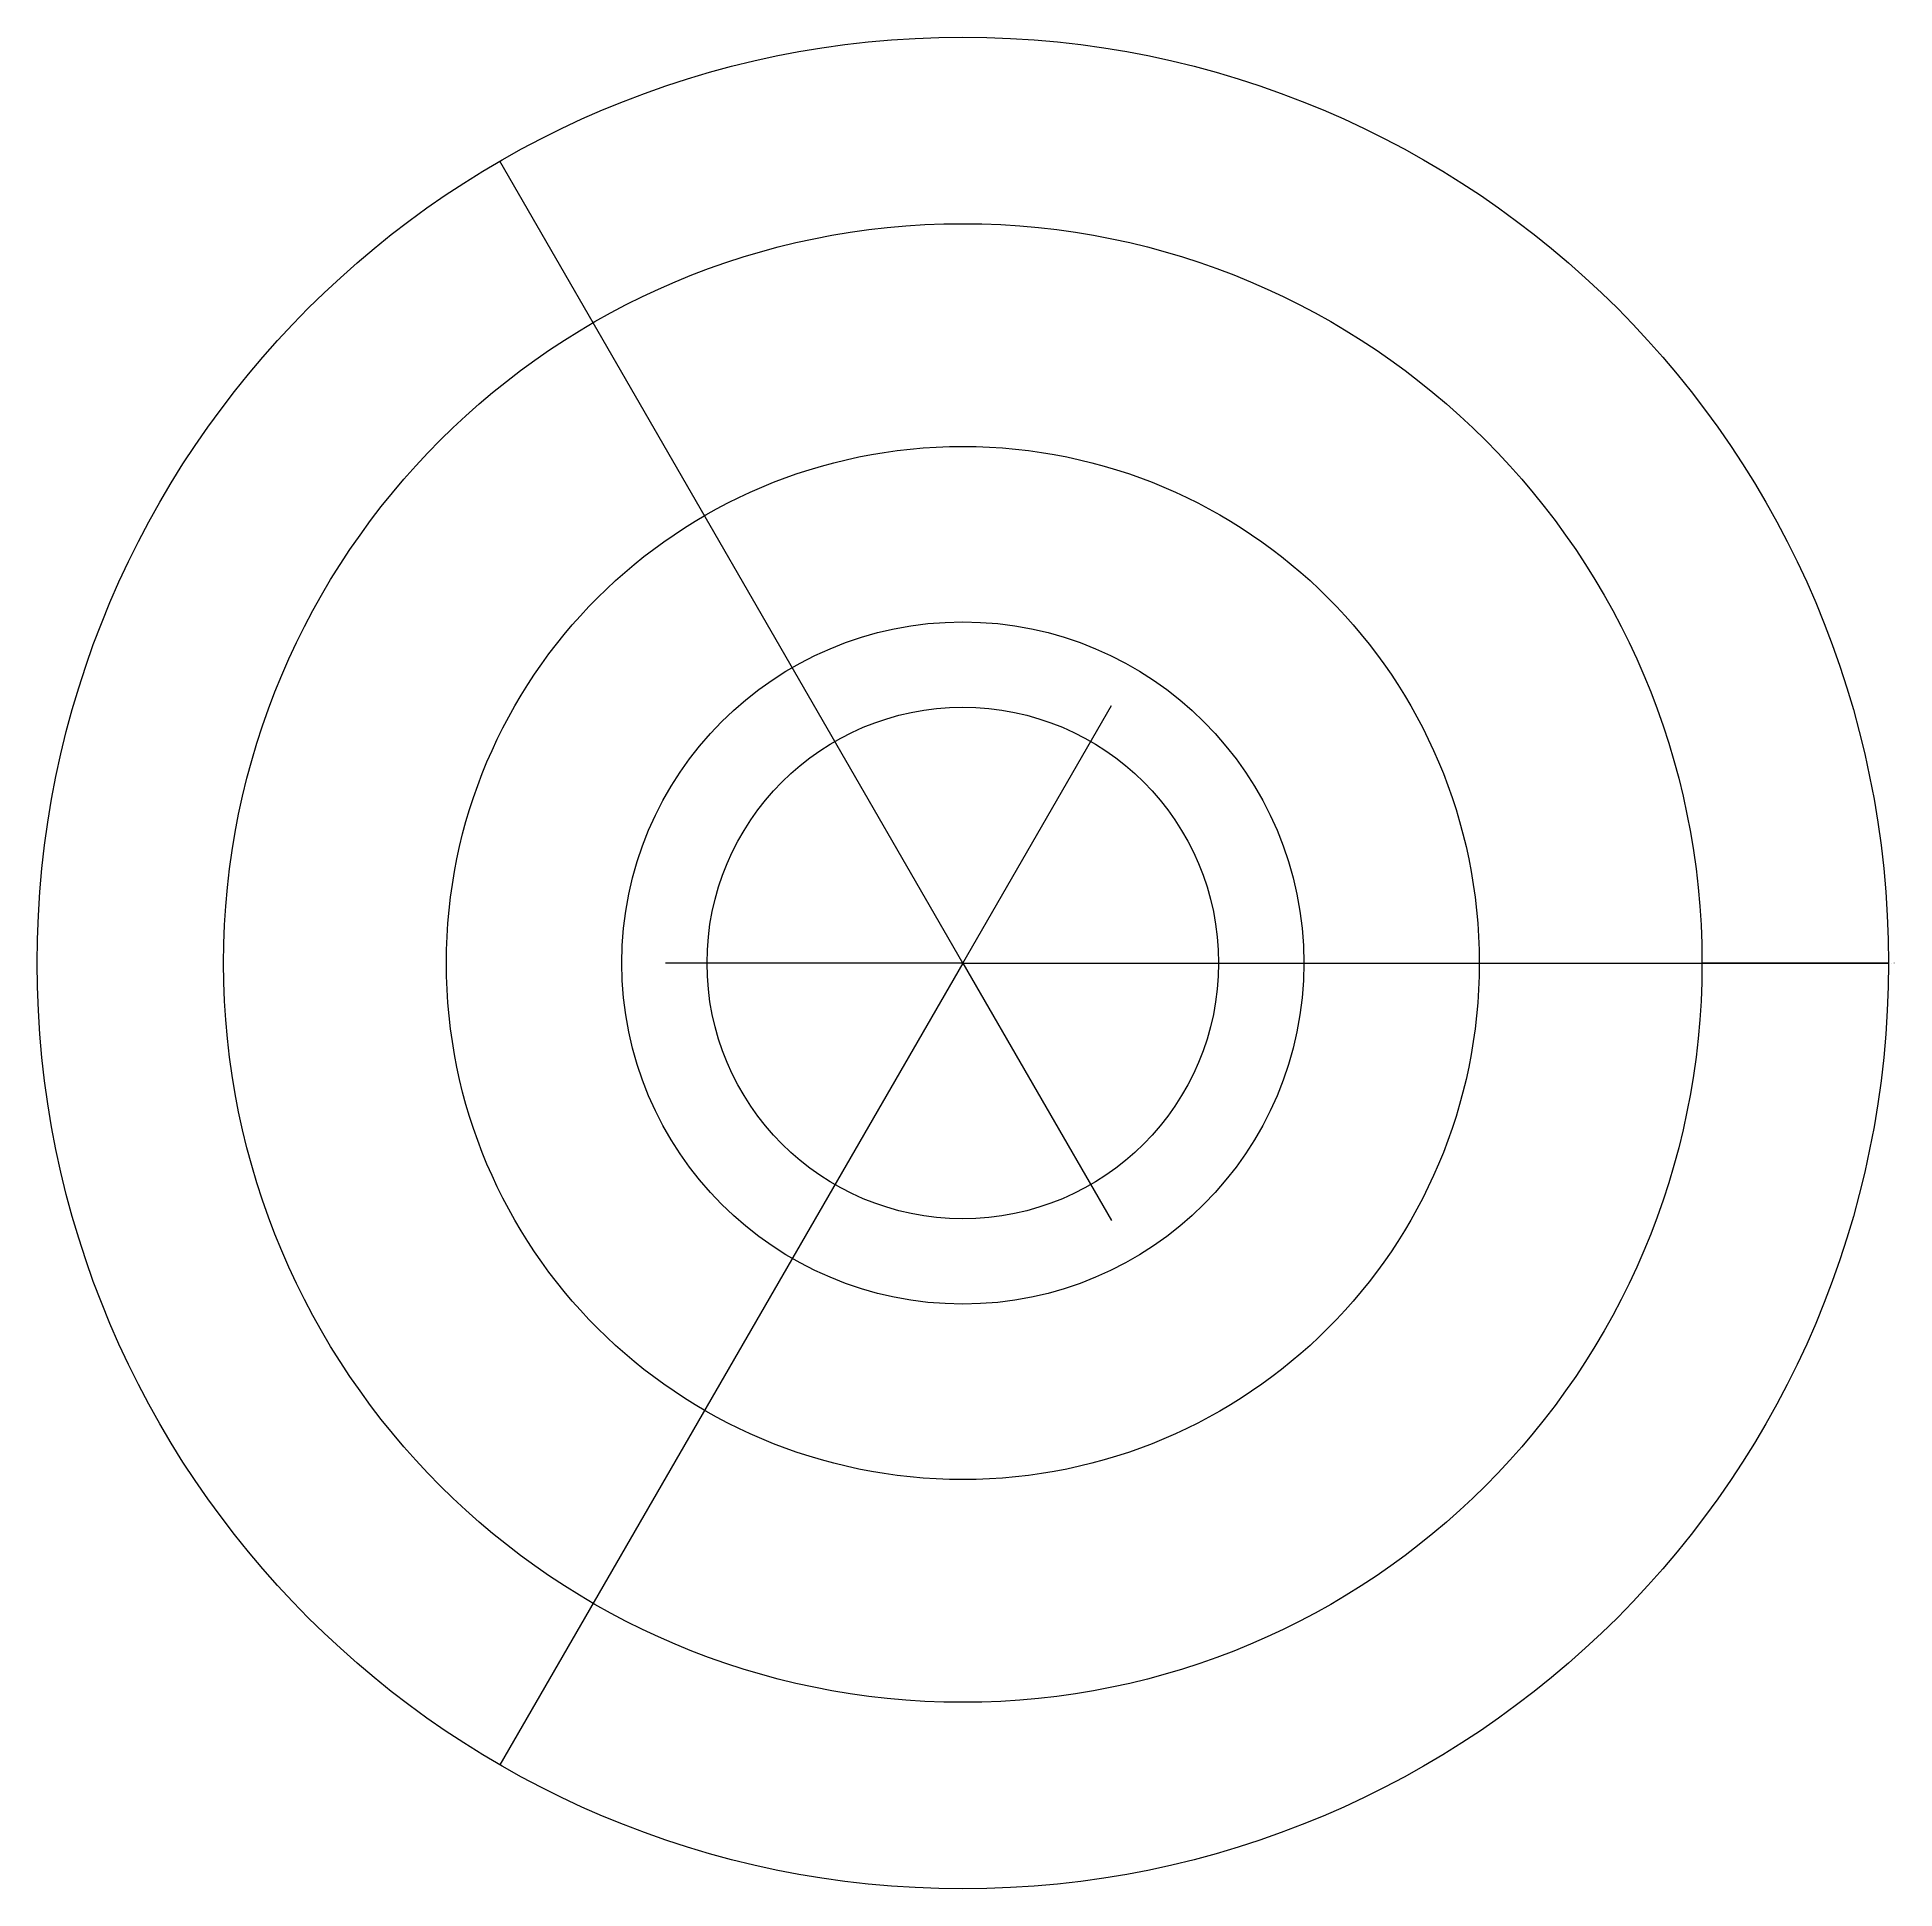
# Model space of a CAD drawing. Header units: inches. Extents: x 1030 to 1411, y 628 to 1008.
import ezdxf

# ---------------------------------------------------------------- set-up
doc = ezdxf.new("R2010")
doc.units = ezdxf.units.IN
doc.header["$MEASUREMENT"] = 0
doc.dimstyles.get("Standard").update_dxf_attribs({"dimtxt": 0.18, "dimasz": 0.18, "dimexe": 0.18, "dimexo": 0.0625, "dimgap": 0.09, "dimtad": 0, "dimtih": 1, "dimtoh": 1, "dimdec": 4, "dimzin": 0, "dimdsep": 46, "dimtxsty": 'Standard', "dimcen": 0.09, "dimadec": 0, "dimazin": 0, "dimtfac": 1, "dimtdec": 4, "dimtofl": 0, "dimtmove": 0, "dimatfit": 3, "dimfxl": 1, "dimtolj": 1, "dimtzin": 0, "dimarcsym": 0})

# ---------------------------------------------------------------- blocks, each defined once
blk = doc.blocks.new('*D6')
at = {"color": 0, "lineweight": -2}
blk.add_line((1219.68, 817.67), (1325.5, 817.67), dxfattribs=at)
at = {"color": 0}
blk.add_solid([(1325.5, 817.7), (1325.5, 817.64), (1325.68, 817.67)], dxfattribs=at)
at = {"layer": 'Defpoints', "color": 0}
for p in [(1219.68, 817.67), (1325.68, 817.67)]:
    blk.add_point(p, dxfattribs=at)
at = {"color": 0, "insert": (1218.97, 817.67), "char_height": 0.18, "attachment_point": 5}
blk.add_mtext('\\A1;R106.0000', dxfattribs=at)
blk = doc.blocks.new('*D7')
at = {"color": 0, "lineweight": -2}
for p, q in [((1219.59, 817.67), (1219.77, 817.67)), ((1219.68, 817.58), (1219.68, 817.76)), ((1409.68, 817.67), (1371.58, 817.67))]:
    blk.add_line(p, q, dxfattribs=at)
at = {"color": 0}
blk.add_solid([(1371.58, 817.7), (1371.58, 817.64), (1371.4, 817.67)], dxfattribs=at)
at = {"layer": 'Defpoints', "color": 0}
for p in [(1219.68, 817.67), (1371.4, 817.67)]:
    blk.add_point(p, dxfattribs=at)
at = {"color": 0, "insert": (1410.4, 817.67), "char_height": 0.18, "attachment_point": 5}
blk.add_mtext('\\A1;R151.7200', dxfattribs=at)

msp = doc.modelspace()

# ---------------------------------------------------------------- linework, layer by layer
for p, q in [((1219.67765, 817.6731), (1124.67765, 982.21793)), ((1219.67765, 817.6731), (1250.17765, 870.50065)), ((1219.67765, 817.6731), (1124.67765, 653.12828)), ((1219.67765, 817.6731), (1158.67765, 817.6731)), ((1219.67765, 817.6731), (1409.67765, 817.6731)), ((1219.67765, 817.6731), (1219.67765, 817.6731)), ((1219.67765, 817.6731), (1250.17765, 764.84555)), ((1409.67765, 817.6731), (1409.67765, 817.6731))]:
    msp.add_line(p, q)
for radius in [190, 151.72, 106, 70, 52.5]:
    msp.add_circle((1219.67765, 817.6731), radius)

# ---------------------------------------------------------------- dimensions: what is measured, and where the dimension line sits
for mpoint, picture, middle in [((1325.67765, 817.6731), '*D6', (1219.67765, 817.6731)), ((1371.39765, 817.6731), '*D7', (1409.67765, 817.6731))]:
    dim = msp.add_radius_dim(center=(1219.67765, 817.6731), mpoint=mpoint, dimstyle='Standard')
    dim.commit()
    dim.dimension.update_dxf_attribs({"geometry": picture, "text_midpoint": middle, "dimtype": 164})

doc.saveas('drawing.dxf')
